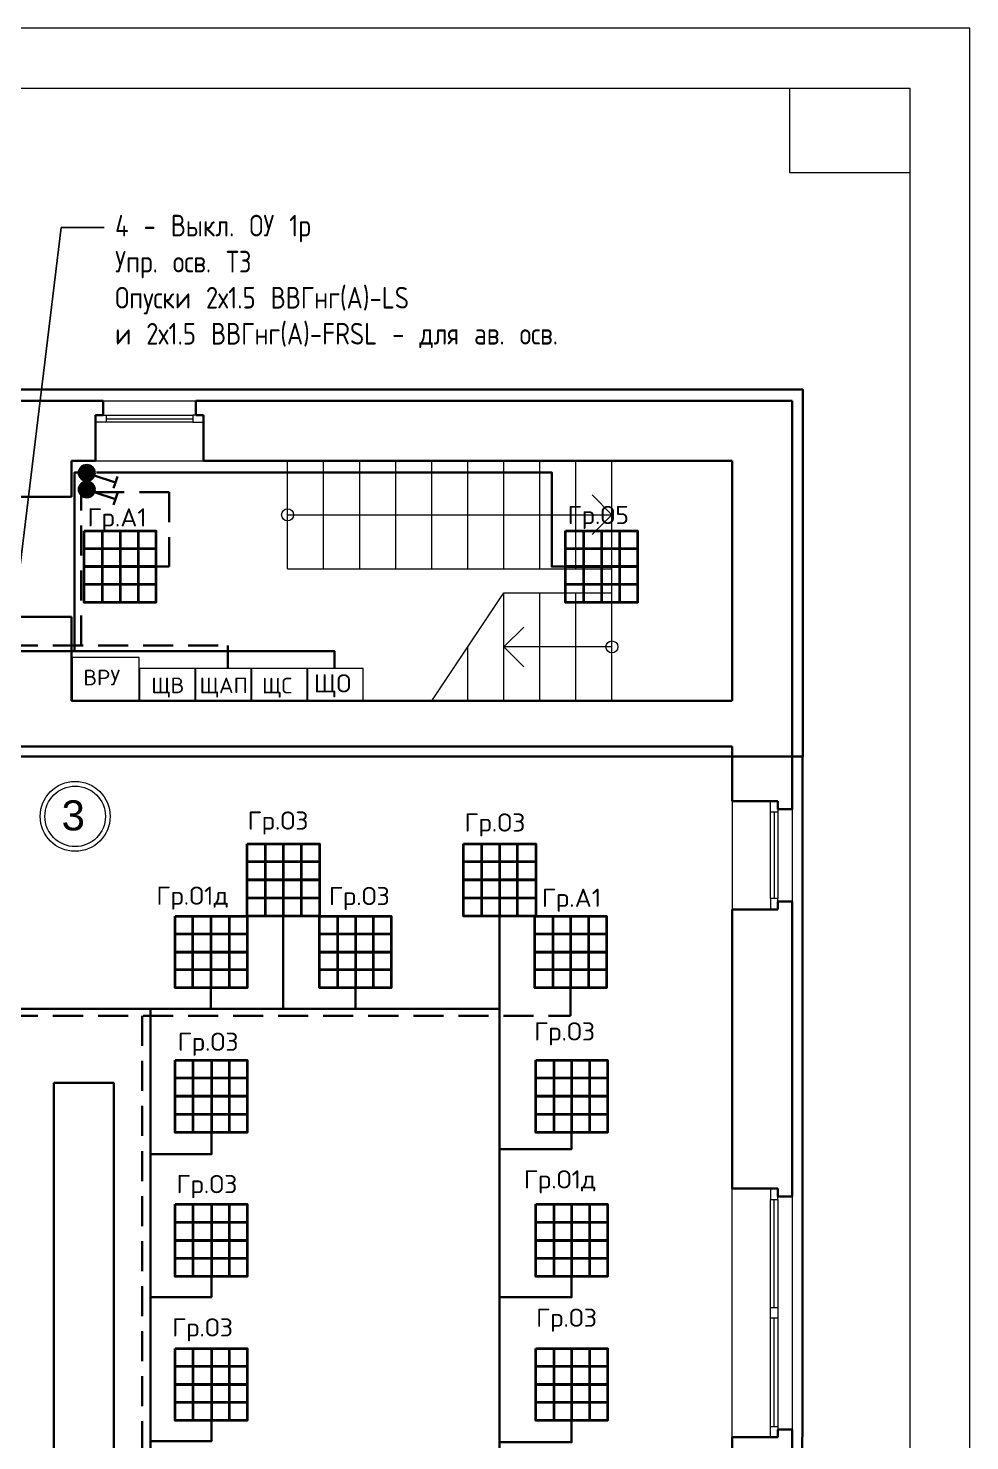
# Model space of a CAD drawing. Header units: metres. Extents: x -1525 to -1043, y -1331 to -1144.
# Drawn here: x -1439.3 to -1431.46, y -1202.86 to -1191.1 of the extents above; entities that cross this region are included whole.
import ezdxf
from ezdxf import colors
from ezdxf.entities.mleader import LeaderData, LeaderLine
from ezdxf.enums import TextEntityAlignment as Align
from ezdxf.math import Vec2, Vec3

# ---------------------------------------------------------------- set-up
doc = ezdxf.new("R2010")
doc.units = ezdxf.units.M
doc.header["$MEASUREMENT"] = 0
doc.linetypes.add('( Hidden )', pattern=[0.375, 0.25, -0.125])
doc.layers.add('_ЭОМ', color=10, linetype='Continuous', lineweight=30)
doc.layers.add('ЭС', color=5, linetype='Continuous', lineweight=30)
doc.layers.add('PDF _ITAB-light', color=3, linetype='Continuous')
doc.styles.get("Standard").update_dxf_attribs({"font": 'txt.shx', "width": 0.8, "height": 0.0025})
doc.styles.add('Style-Arial', font='arial.ttf')

# ---------------------------------------------------------------- blocks, each defined once
blk = doc.blocks.new('*U5')
at = {"color": 7, "linetype": 'Continuous', "lineweight": 13}
for p, q in [((-12.487, 20.002), (14.013, 20.002)), ((13.013, 20.002), (13.013, 19.302)), ((14.013, 20.002), (14.013, -19.998)), ((13.013, 19.302), (14.013, 19.302))]:
    blk.add_line(p, q, dxfattribs=at)
at = {"color": 7, "linetype": 'Continuous', "lineweight": 0, "flags": 128}
blk.add_lwpolyline([(14.513, 20.502), (-14.487, 20.502), (-14.487, -20.498), (14.513, -20.498), (14.513, 20.502)], close=True, dxfattribs=at)
blk = doc.blocks.new('*U6')
at = {"color": 7, "linetype": 'Continuous', "lineweight": 13}
for radius in [0.291, 0.252]:
    blk.add_circle((0, 0), radius, dxfattribs=at)
at = {"color": 7, "linetype": 'Continuous', "lineweight": 13, "style": 'Style-Arial'}
blk.add_text('3', height=0.25, dxfattribs=at).set_placement((-0.113, 0.133), align=Align.TOP_LEFT)
blk = doc.blocks.new('*U47')
at = {"true_color": 0xffffff}
h = blk.add_hatch(color=7, dxfattribs=at)
h.dxf.hatch_style = 1
h.paths.add_polyline_path([(-3.61, -15.22, 1), (-13.9, -15.22, 1)])
at = {"color": 0, "lineweight": 30}
for p in [(-7.13, -10.34), (-6.29, 4.62), (1.18, 2.13)]:
    blk.add_line(p, (-2.56, 3.38), dxfattribs=at)
blk.add_circle((-8.75, -15.22), 5.15, dxfattribs=at)
blk = doc.blocks.new('*U48')
at = {"true_color": 0xffffff}
h = blk.add_hatch(color=7, dxfattribs=at)
h.dxf.hatch_style = 1
h.paths.add_polyline_path([(17.68, -15.13, 1), (7.39, -15.13, 1)])
at = {"color": 0, "lineweight": 30}
for p in [(14.16, -10.25), (14.99, 4.71), (22.47, 2.22)]:
    blk.add_line(p, (18.73, 3.46), dxfattribs=at)
blk.add_circle((12.53, -15.13), 5.15, dxfattribs=at)

msp = doc.modelspace()

# ---------------------------------------------------------------- linework, layer by layer
at = {"color": 7, "linetype": 'Continuous', "lineweight": 30}
for p, q in [((-1439.63780448, -1194.20069515), (-1438.67280448, -1194.20069515)), ((-1438.67280448, -1194.32069515), (-1438.67280448, -1194.20069515)), ((-1437.90280448, -1194.32069515), (-1437.90280448, -1194.20069515)), ((-1437.90280448, -1194.20069515), (-1432.93780448, -1194.20069515)), ((-1432.93780448, -1197.60069515), (-1432.93780448, -1194.20069515)), ((-1438.73780448, -1194.70069515), (-1438.73780448, -1194.32069515)), ((-1438.73780448, -1194.32069515), (-1438.67280448, -1194.32069515)), ((-1437.90280448, -1194.32069515), (-1437.83780448, -1194.32069515)), ((-1437.83780448, -1194.70069515), (-1437.83780448, -1194.32069515)), ((-1438.93780448, -1194.70069515), (-1438.73780448, -1194.70069515)), ((-1438.93780448, -1195.00069515), (-1438.93780448, -1194.70069515)), ((-1437.83780448, -1194.70069515), (-1433.43780448, -1194.70069515)), ((-1433.43780448, -1196.70069515), (-1433.43780448, -1194.70069515)), ((-1439.43780448, -1195.00069515), (-1438.93780448, -1195.00069515)), ((-1439.43780448, -1196.00069515), (-1438.93780448, -1196.00069515)), ((-1438.93780448, -1196.70069515), (-1438.93780448, -1196.00069515)), ((-1438.93780448, -1196.70069515), (-1433.43780448, -1196.70069515)), ((-1439.43780448, -1197.08069515), (-1433.43780448, -1197.08069515)), ((-1433.43780448, -1197.53569515), (-1433.43780448, -1197.08069515)), ((-1433.43780448, -1197.53569515), (-1433.05780448, -1197.53569515)), ((-1433.05780448, -1197.53569515), (-1433.05780448, -1197.60069515)), ((-1433.05780448, -1197.60069515), (-1432.93780448, -1197.60069515)), ((-1433.43780448, -1200.76069515), (-1433.43780448, -1198.43569515)), ((-1433.43780448, -1198.43569515), (-1433.05780448, -1198.43569515)), ((-1433.05780448, -1198.37069515), (-1432.93780448, -1198.37069515)), ((-1433.05780448, -1198.37069515), (-1433.05780448, -1198.43569515)), ((-1432.93780448, -1200.82569515), (-1432.93780448, -1198.37069515)), ((-1439.08328543, -1203.33069515), (-1439.08328543, -1199.88069515)), ((-1438.58328543, -1199.88069515), (-1439.08328543, -1199.88069515)), ((-1438.58328543, -1203.33069515), (-1438.58328543, -1199.88069515)), ((-1433.05780448, -1200.76069515), (-1433.43780448, -1200.76069515)), ((-1433.05780448, -1200.82569515), (-1433.05780448, -1200.76069515)), ((-1432.93780448, -1200.82569515), (-1433.05780448, -1200.82569515)), ((-1433.05780448, -1202.83069515), (-1433.05780448, -1202.76569515)), ((-1432.93780448, -1202.76569515), (-1433.05780448, -1202.76569515)), ((-1432.93780448, -1203.56569515), (-1432.93780448, -1202.76569515)), ((-1433.05780448, -1202.83069515), (-1433.43780448, -1202.83069515)), ((-1433.43780448, -1203.50069515), (-1433.43780448, -1202.83069515))]:
    msp.add_line(p, q, dxfattribs=at)
at = {"color": 7, "linetype": 'Continuous', "lineweight": 0}
for p, q in [((-1438.67280448, -1194.20069515), (-1437.90280448, -1194.20069515)), ((-1438.64780448, -1194.32069515), (-1437.92780448, -1194.32069515)), ((-1438.64780448, -1194.35069515), (-1437.92780448, -1194.35069515)), ((-1437.92780448, -1194.38069515), (-1438.64780448, -1194.38069515)), ((-1438.73780448, -1194.70069515), (-1437.83780448, -1194.70069515)), ((-1436.83780448, -1195.60069515), (-1436.83780448, -1194.70069515)), ((-1436.53780448, -1195.60069515), (-1436.53780448, -1194.70069515)), ((-1436.23780448, -1195.60069515), (-1436.23780448, -1194.70069515)), ((-1435.93780448, -1195.60069515), (-1435.93780448, -1194.70069515)), ((-1435.63780448, -1195.60069515), (-1435.63780448, -1194.70069515)), ((-1435.33780448, -1195.60069515), (-1435.33780448, -1194.70069515)), ((-1435.03780448, -1195.60069515), (-1435.03780448, -1194.70069515)), ((-1434.73780448, -1195.60069515), (-1434.73780448, -1194.70069515)), ((-1434.60268378, -1194.98581585), (-1434.43780448, -1195.15069515)), ((-1437.13780448, -1195.15069515), (-1434.43780448, -1195.15069515)), ((-1434.60268378, -1195.31557445), (-1434.43780448, -1195.15069515)), ((-1435.93780448, -1196.70069515), (-1435.33780448, -1195.80069515)), ((-1435.33780448, -1196.70069515), (-1435.33780448, -1195.80069515)), ((-1435.03780448, -1196.70069515), (-1435.03780448, -1195.80069515)), ((-1434.73780448, -1196.70069515), (-1434.73780448, -1195.80069515)), ((-1435.17170219, -1196.08581585), (-1435.33658149, -1196.25069515)), ((-1435.63780448, -1196.70069515), (-1435.63780448, -1196.25069515)), ((-1434.43780448, -1196.25069515), (-1435.33658149, -1196.25069515)), ((-1435.17170219, -1196.41557445), (-1435.33658149, -1196.25069515)), ((-1433.43780448, -1197.53569515), (-1433.43780448, -1198.43569515)), ((-1433.11780448, -1198.34569515), (-1433.11780448, -1197.62569515)), ((-1433.08780448, -1197.62569515), (-1433.08780448, -1198.34569515)), ((-1433.05780448, -1197.62569515), (-1433.05780448, -1198.34569515)), ((-1432.93780448, -1197.60069515), (-1432.93780448, -1198.37069515)), ((-1433.43780448, -1202.83069515), (-1433.43780448, -1200.76069515)), ((-1433.11780448, -1202.74069515), (-1433.11780448, -1200.85069515)), ((-1433.08780448, -1201.75069515), (-1433.08780448, -1200.85069515)), ((-1433.05780448, -1200.85069515), (-1433.05780448, -1202.74069515)), ((-1432.93780448, -1200.82569515), (-1432.93780448, -1202.76569515)), ((-1433.08780448, -1202.74069515), (-1433.08780448, -1201.84069515))]:
    msp.add_line(p, q, dxfattribs=at)
at = {"color": 7, "linetype": 'Continuous', "lineweight": 13}
for p, q in [((-1437.13780448, -1195.60069515), (-1437.13780448, -1194.70069515)), ((-1434.43780448, -1196.70069515), (-1434.43780448, -1194.70069515)), ((-1437.13780448, -1195.60069515), (-1434.43780448, -1195.60069515)), ((-1435.33780448, -1195.80069515), (-1434.43780448, -1195.80069515))]:
    msp.add_line(p, q, dxfattribs=at)
at = {"color": 7, "linetype": 'Continuous', "lineweight": 13, "flags": 128}
for points in [[(-1438.73780448, -1194.32069515), (-1438.64780448, -1194.32069515), (-1438.64780448, -1194.38069515), (-1438.73780448, -1194.38069515), (-1438.73780448, -1194.32069515)], [(-1437.83780448, -1194.32069515), (-1437.92780448, -1194.32069515), (-1437.92780448, -1194.38069515), (-1437.83780448, -1194.38069515), (-1437.83780448, -1194.32069515)], [(-1433.05780448, -1197.53569515), (-1433.05780448, -1197.62569515), (-1433.11780448, -1197.62569515), (-1433.11780448, -1197.53569515), (-1433.05780448, -1197.53569515)], [(-1433.05780448, -1198.43569515), (-1433.05780448, -1198.34569515), (-1433.11780448, -1198.34569515), (-1433.11780448, -1198.43569515), (-1433.05780448, -1198.43569515)], [(-1433.11780448, -1200.76069515), (-1433.11780448, -1200.85069515), (-1433.05780448, -1200.85069515), (-1433.05780448, -1200.76069515), (-1433.11780448, -1200.76069515)], [(-1433.11780448, -1201.84069515), (-1433.11780448, -1201.75069515), (-1433.05780448, -1201.75069515), (-1433.05780448, -1201.84069515), (-1433.11780448, -1201.84069515)], [(-1433.11780448, -1202.83069515), (-1433.11780448, -1202.74069515), (-1433.05780448, -1202.74069515), (-1433.05780448, -1202.83069515), (-1433.11780448, -1202.83069515)]]:
    msp.add_lwpolyline(points, close=True, dxfattribs=at)
at = {"color": 7, "linetype": 'Continuous', "lineweight": 0}
for centre in [(-1437.13780448, -1195.15069515), (-1434.43780448, -1196.25069515)]:
    msp.add_circle(centre, 0.05015181, dxfattribs=at)
at = {"layer": 'PDF _ITAB-light', "color": 1, "linetype": 'Continuous', "lineweight": 35}
for points in [[(-1438.83114416, -1195.28354617), (-1438.23377057, -1195.28354617), (-1438.23377057, -1195.88091975), (-1438.83114416, -1195.88091975)], [(-1438.83114416, -1195.58223296), (-1438.23377057, -1195.58223296)], [(-1435.0801196, -1198.49241103), (-1434.48274602, -1198.49241103), (-1434.48274602, -1199.08978461), (-1435.0801196, -1199.08978461)], [(-1435.0801196, -1198.79109782), (-1434.48274602, -1198.79109782)]]:
    msp.add_lwpolyline(points, close=True, dxfattribs=at)
for points in [[(-1438.68180076, -1195.28354617), (-1438.68180076, -1195.88091975)], [(-1438.53245737, -1195.28354617), (-1438.53245737, -1195.88091975)], [(-1438.38311397, -1195.28354617), (-1438.38311397, -1195.88091975)], [(-1438.23377057, -1195.43288956), (-1438.83114416, -1195.43288956)], [(-1438.23377057, -1195.73157636), (-1438.83114416, -1195.73157636)], [(-1434.9307762, -1198.49241103), (-1434.9307762, -1199.08978461)], [(-1434.78143281, -1198.49241103), (-1434.78143281, -1199.08978461)], [(-1434.63208941, -1198.49241103), (-1434.63208941, -1199.08978461)], [(-1434.48274602, -1198.64175442), (-1435.0801196, -1198.64175442)], [(-1434.48274602, -1198.94044122), (-1435.0801196, -1198.94044122)]]:
    msp.add_lwpolyline(points, dxfattribs=at)
at = {"layer": 'PDF _ITAB-light', "linetype": 'Continuous', "lineweight": 35}
for points in [[(-1434.82309031, -1195.28354617), (-1434.22571673, -1195.28354617), (-1434.22571673, -1195.88091975), (-1434.82309031, -1195.88091975)], [(-1434.82309031, -1195.58223296), (-1434.22571673, -1195.58223296)], [(-1437.47365024, -1197.89100114), (-1436.87224035, -1197.89100114), (-1436.87224035, -1198.49241103), (-1437.47365024, -1198.49241103)], [(-1435.67345688, -1197.89100114), (-1435.07204698, -1197.89100114), (-1435.07204698, -1198.49241103), (-1435.67345688, -1198.49241103)], [(-1437.47365024, -1198.18968793), (-1436.87224035, -1198.18968793)], [(-1435.67345688, -1198.18968793), (-1435.07204698, -1198.18968793)], [(-1438.07506014, -1198.49241103), (-1437.47365024, -1198.49241103), (-1437.47365024, -1199.08978461), (-1438.07506014, -1199.08978461)], [(-1436.87224035, -1198.49241103), (-1436.27486677, -1198.49241103), (-1436.27486677, -1199.08978461), (-1436.87224035, -1199.08978461)], [(-1438.07506014, -1198.79109782), (-1437.47365024, -1198.79109782)], [(-1436.87224035, -1198.79109782), (-1436.27486677, -1198.79109782)], [(-1438.07506014, -1199.6911945), (-1437.47365024, -1199.6911945), (-1437.47365024, -1200.2926044), (-1438.07506014, -1200.2926044)], [(-1435.07204698, -1199.6911945), (-1434.4746734, -1199.6911945), (-1434.4746734, -1200.2926044), (-1435.07204698, -1200.2926044)], [(-1438.07506014, -1199.9898813), (-1437.47365024, -1199.9898813)], [(-1435.07204698, -1199.9898813), (-1434.4746734, -1199.9898813)], [(-1438.07506014, -1200.88997798), (-1437.47365024, -1200.88997798), (-1437.47365024, -1201.49138787), (-1438.07506014, -1201.49138787)], [(-1435.07204698, -1200.88997798), (-1434.4746734, -1200.88997798), (-1434.4746734, -1201.49138787), (-1435.07204698, -1201.49138787)], [(-1438.07506014, -1201.19270108), (-1437.47365024, -1201.19270108)], [(-1435.07204698, -1201.19270108), (-1434.4746734, -1201.19270108)], [(-1438.07506014, -1202.09279776), (-1437.47365024, -1202.09279776), (-1437.47365024, -1202.69017135), (-1438.07506014, -1202.69017135)], [(-1435.07204698, -1202.09279776), (-1434.4746734, -1202.09279776), (-1434.4746734, -1202.69017135), (-1435.07204698, -1202.69017135)], [(-1438.07506014, -1202.39148456), (-1437.47365024, -1202.39148456)], [(-1435.07204698, -1202.39148456), (-1434.4746734, -1202.39148456)]]:
    msp.add_lwpolyline(points, close=True, dxfattribs=at)
for points in [[(-1434.67374692, -1195.28354617), (-1434.67374692, -1195.88091975)], [(-1434.52440352, -1195.28354617), (-1434.52440352, -1195.88091975)], [(-1434.37506013, -1195.28354617), (-1434.37506013, -1195.88091975)], [(-1434.22571673, -1195.43288956), (-1434.82309031, -1195.43288956)], [(-1434.22571673, -1195.73157636), (-1434.82309031, -1195.73157636)], [(-1437.32430685, -1197.89100114), (-1437.32430685, -1198.49241103)], [(-1437.17496345, -1197.89100114), (-1437.17496345, -1198.49241103)], [(-1437.02562006, -1197.89100114), (-1437.02562006, -1198.49241103)], [(-1435.52411348, -1197.89100114), (-1435.52411348, -1198.49241103)], [(-1435.37477008, -1197.89100114), (-1435.37477008, -1198.49241103)], [(-1435.22542669, -1197.89100114), (-1435.22542669, -1198.49241103)], [(-1436.87224035, -1198.04034453), (-1437.47365024, -1198.04034453)], [(-1435.07204698, -1198.04034453), (-1435.67345688, -1198.04034453)], [(-1436.87224035, -1198.34306763), (-1437.47365024, -1198.34306763)], [(-1435.07204698, -1198.34306763), (-1435.67345688, -1198.34306763)], [(-1437.93026729, -1198.49241103), (-1437.93026729, -1199.08978461)], [(-1437.77688758, -1198.49241103), (-1437.77688758, -1199.08978461)], [(-1437.62299364, -1198.49241103), (-1437.62299364, -1199.08978461)], [(-1436.72289696, -1198.49241103), (-1436.72289696, -1199.08978461)], [(-1436.57355356, -1198.49241103), (-1436.57355356, -1199.08978461)], [(-1436.42421016, -1198.49241103), (-1436.42421016, -1199.08978461)], [(-1437.47365024, -1198.64175442), (-1438.07506014, -1198.64175442)], [(-1436.27486677, -1198.64175442), (-1436.87224035, -1198.64175442)], [(-1437.47365024, -1198.94044122), (-1438.07506014, -1198.94044122)], [(-1436.27486677, -1198.94044122), (-1436.87224035, -1198.94044122)], [(-1437.92571674, -1199.6911945), (-1437.92571674, -1200.2926044)], [(-1437.77233704, -1199.6911945), (-1437.77233704, -1200.2926044)], [(-1437.62299364, -1199.6911945), (-1437.62299364, -1200.2926044)], [(-1434.92270359, -1199.6911945), (-1434.92270359, -1200.2926044)], [(-1434.77336019, -1199.6911945), (-1434.77336019, -1200.2926044)], [(-1434.6240168, -1199.6911945), (-1434.6240168, -1200.2926044)], [(-1437.47365024, -1199.8405379), (-1438.07506014, -1199.8405379)], [(-1434.4746734, -1199.8405379), (-1435.07204698, -1199.8405379)], [(-1437.47365024, -1200.143261), (-1438.07506014, -1200.143261)], [(-1434.4746734, -1200.143261), (-1435.07204698, -1200.143261)], [(-1437.92571674, -1200.88997798), (-1437.92571674, -1201.49138787)], [(-1437.77233704, -1200.88997798), (-1437.77233704, -1201.49138787)], [(-1437.62299364, -1200.88997798), (-1437.62299364, -1201.49138787)], [(-1434.92270359, -1200.88997798), (-1434.92270359, -1201.49138787)], [(-1434.77336019, -1200.88997798), (-1434.77336019, -1201.49138787)], [(-1434.6240168, -1200.88997798), (-1434.6240168, -1201.49138787)], [(-1437.47365024, -1201.04335768), (-1438.07506014, -1201.04335768)], [(-1434.4746734, -1201.04335768), (-1435.07204698, -1201.04335768)], [(-1437.47365024, -1201.34204448), (-1438.07506014, -1201.34204448)], [(-1434.4746734, -1201.34204448), (-1435.07204698, -1201.34204448)], [(-1437.92571674, -1202.09279776), (-1437.92571674, -1202.69017135)], [(-1437.77233704, -1202.09279776), (-1437.77233704, -1202.69017135)], [(-1437.62299364, -1202.09279776), (-1437.62299364, -1202.69017135)], [(-1434.92270359, -1202.09279776), (-1434.92270359, -1202.69017135)], [(-1434.77336019, -1202.09279776), (-1434.77336019, -1202.69017135)], [(-1434.6240168, -1202.09279776), (-1434.6240168, -1202.69017135)], [(-1437.47365024, -1202.24214116), (-1438.07506014, -1202.24214116)], [(-1434.4746734, -1202.24214116), (-1435.07204698, -1202.24214116)], [(-1437.47365024, -1202.54082795), (-1438.07506014, -1202.54082795)], [(-1434.4746734, -1202.54082795), (-1435.07204698, -1202.54082795)]]:
    msp.add_lwpolyline(points, dxfattribs=at)
at = {"layer": 'ЭС', "color": 2, "linetype": 'Continuous', "lineweight": 30}
msp.add_line((-1436.74784813, -1197.16209367), (-1432.84988491, -1197.16209367), dxfattribs=at)
for points in [[(-1432.84988491, -1197.16209367), (-1432.84988491, -1194.10800377), (-1440.27632219, -1194.10800377)], [(-1438.9108772, -1196.28597483), (-1438.9108772, -1194.79848794), (-1438.88058487, -1194.79848794)], [(-1438.7287264, -1194.79743688), (-1434.93832555, -1194.79743688), (-1434.93832555, -1195.58223296), (-1434.82309031, -1195.58223296)], [(-1436.74784813, -1196.42924365), (-1436.74784813, -1196.28597483), (-1439.39668033, -1196.28597483)], [(-1436.74784813, -1197.16209367), (-1439.40604982, -1197.16209367), (-1439.40604982, -1196.5183223)], [(-1432.85015161, -1197.16209367), (-1432.85360141, -1208.49463782)], [(-1439.52017286, -1199.26492326), (-1437.77688758, -1199.26492326), (-1437.77688758, -1199.08978461), (-1437.77688758, -1199.26492326), (-1437.17496345, -1199.26492326), (-1437.17496345, -1198.49241103), (-1437.17496345, -1199.26492326), (-1436.57355356, -1199.26492326), (-1436.57355356, -1199.08978461), (-1436.57355356, -1199.26492326), (-1435.37477008, -1199.26492326), (-1435.37477008, -1198.49241103)], [(-1438.28031744, -1199.26492326), (-1438.28031744, -1200.47403403), (-1437.77233704, -1200.47403403), (-1437.77233704, -1200.2926044), (-1437.77233704, -1200.47403403), (-1438.28031744, -1200.47403403), (-1438.28031744, -1201.66331779), (-1437.77233704, -1201.66331779), (-1437.77233704, -1201.49138787), (-1437.77233704, -1201.66331779), (-1438.28031744, -1201.66331779), (-1438.28031744, -1202.86427613), (-1437.77233704, -1202.86427613), (-1437.77233704, -1202.69017135), (-1437.77233704, -1202.86427613), (-1438.28031744, -1202.86427613), (-1438.28031744, -1204.09528956), (-1437.77233704, -1204.09528956), (-1437.77233704, -1203.89299113), (-1437.77233704, -1204.09528956)], [(-1435.37477008, -1199.26492326), (-1435.37477008, -1200.43097906), (-1434.77336019, -1200.43097906), (-1434.77336019, -1200.2926044)], [(-1435.37477008, -1200.43097906), (-1435.37477008, -1201.66559612), (-1434.77434833, -1201.66559612), (-1434.77336019, -1201.49138787)], [(-1435.37477008, -1201.66559612), (-1435.37477008, -1202.87260767), (-1434.77336019, -1202.87260767), (-1434.77336019, -1202.69017135), (-1434.77336019, -1202.87260767), (-1435.37477008, -1202.87260767), (-1435.37477008, -1204.08479426), (-1434.77336019, -1204.08479426), (-1434.77336019, -1203.89299113), (-1434.77336019, -1204.08479426), (-1435.37477008, -1204.08479426)]]:
    msp.add_lwpolyline(points, dxfattribs=at)
at = {"layer": 'ЭС', "color": 1, "linetype": '( Hidden )', "lineweight": 30}
for points in [[(-1438.85592634, -1196.23869865), (-1438.85592634, -1194.99112596)], [(-1438.74712711, -1194.96112288), (-1438.12268684, -1194.96112288), (-1438.12268684, -1195.58223296), (-1438.23377057, -1195.58223296)], [(-1439.46599135, -1196.41379692), (-1439.46599135, -1196.23869865), (-1437.63496943, -1196.23869865), (-1437.63496943, -1196.42894418)], [(-1439.46599135, -1199.32267529), (-1434.78143281, -1199.32267529), (-1434.78143281, -1199.08978461)], [(-1438.34826645, -1199.32267529), (-1438.34826645, -1207.51121492), (-1437.15750841, -1207.51121492), (-1437.15750841, -1207.32026075)]]:
    msp.add_lwpolyline(points, dxfattribs=at)
at = {"layer": 'ЭС', "color": 0, "linetype": 'Continuous', "lineweight": 0}
for points in [[(-1438.93165171, -1196.69279008), (-1438.37461512, -1196.69279008), (-1438.37461512, -1196.33780311), (-1438.93165171, -1196.33780311)], [(-1438.37082088, -1196.69279008), (-1437.9084536, -1196.69279008), (-1437.9084536, -1196.43179498), (-1438.37082088, -1196.43179498)], [(-1437.90465936, -1196.69279008), (-1437.44229208, -1196.69279008), (-1437.44229208, -1196.43179498), (-1437.90465936, -1196.43179498)], [(-1437.43849784, -1196.69279008), (-1436.97613056, -1196.69279008), (-1436.97613056, -1196.43179498), (-1437.43849784, -1196.43179498)], [(-1436.97233632, -1196.69279008), (-1436.50996904, -1196.69279008), (-1436.50996904, -1196.43179498), (-1436.97233632, -1196.43179498)]]:
    msp.add_lwpolyline(points, close=True, dxfattribs=at)

# ---------------------------------------------------------------- block references
at = {"color": 7, "linetype": 'Continuous', "lineweight": 13}
for name, p in [('*U5', (-1445.97201322, -1211.60190241)), ('*U6', (-1438.9065004, -1197.66145705))]:
    msp.add_blockref(name, p, dxfattribs=at)
at = {"layer": 'PDF _ITAB-light', "color": 1, "linetype": 'Continuous', "lineweight": 35, "xscale": 0.01290778507019229, "yscale": 0.01290778507019229, "zscale": 0.01290778507019229, "rotation": 270}
msp.add_blockref('*U48', (-1438.61483655, -1194.77833227), dxfattribs=at)
at = {"layer": 'ЭС', "color": 2, "linetype": 'Continuous', "lineweight": 30, "xscale": 0.01290778507019229, "yscale": 0.01290778507019229, "zscale": 0.01290778507019229, "rotation": 270}
msp.add_blockref('*U47', (-1438.61370272, -1194.91438225), dxfattribs=at)

# ---------------------------------------------------------------- texts
at = {"layer": '_ЭОМ', "color": 7, "lineweight": 30}
for s, height, p in [('Гр.А1', 0.151396124, (-1438.80467885, -1195.24815576)), ('Гр.О5', 0.151396124, (-1434.80783144, -1195.22813554)), ('ВРУ', 0.13, (-1438.838406, -1196.57062379)), ('ЩВ', 0.13, (-1438.27380524, -1196.63586064)), ('ЩАП', 0.13, (-1437.87095241, -1196.6362689)), ('ЩС', 0.13, (-1437.35085876, -1196.63792222)), ('ЩО', 0.151396124, (-1436.92005495, -1196.62991415)), ('Гр.О3', 0.151396124, (-1437.47178381, -1197.77220551)), ('Гр.О3', 0.151396124, (-1435.66659474, -1197.78831062)), ('Гр.О1д', 0.151396124, (-1438.23102816, -1198.39733275)), ('Гр.О3', 0.151396124, (-1436.79483831, -1198.40030153)), ('Гр.А1', 0.151396124, (-1435.02216594, -1198.41516137)), ('Гр.О3', 0.151396124, (-1435.08635551, -1199.52765398)), ('Гр.О3', 0.151396124, (-1438.05405482, -1199.61366298)), ('Гр.О3', 0.151396124, (-1438.06410777, -1200.79891078)), ('Гр.О1д', 0.151396124, (-1435.17193366, -1200.75944737)), ('Гр.О3', 0.151396124, (-1438.10037618, -1201.99172336)), ('Гр.О3', 0.151396124, (-1435.07023727, -1201.91119846))]:
    msp.add_text(s, height=height, dxfattribs=at).set_placement(p)

# ---------------------------------------------------------------- leaders
at = {"layer": 'ЭС', "color": 0, "linetype": 'Continuous', "lineweight": 9}
ml = msp.add_multileader_mtext('Standard', dxfattribs=at)
ml.set_content('4 - Выкл. ОУ 1р\\PУпр. осв. ТЗ\\PОпуски 2х1.5 ВВГнг(A)-LS\\Pи 2х1.5 ВВГнг(А)-FRSL - для ав. осв. ')
ml.set_leader_properties()
ml.build(insert=Vec2(0, 0))
ml.multileader.update_dxf_attribs({"text_right_attachment_type": 6, "dogleg_length": 0.36, "arrow_head_size": 0.18})
ctx = ml.context
ctx.base_point, ctx.char_height, ctx.arrow_head_size, ctx.landing_gap_size, ctx.plane_origin = Vec3(-1438.66406834, -1192.75814035), 0.18, 0.18, 0.09, Vec3(-1439.46599135, -1196.41379692)
ctx.right_attachment = 6
notes = []
notes.append((ctx, [(0, (1, 1, 0), (-1439.02406834, -1192.75814035), (1, 0), 0.36, [(0, [(-1439.46599135, -1196.41379692)], 0, [])])]))
ctx.mtext.insert, ctx.mtext.flow_direction = Vec3(-1438.57406834, -1192.65314035), 5
for ctx, leaders in notes:
    for number, flags, end, landing, length, lines in leaders:
        leader = LeaderData()
        leader.index, (leader.has_last_leader_line, leader.has_dogleg_vector, leader.attachment_direction) = number, flags
        leader.last_leader_point, leader.dogleg_vector, leader.dogleg_length = Vec3(end), Vec3(landing), length
        for number, points, colour, breaks in lines:
            line = LeaderLine()
            line.index, line.vertices, line.color, line.breaks = number, Vec3.list(points), colors.encode_raw_color(colour), breaks
            leader.lines.append(line)
        ctx.leaders.append(leader)

doc.saveas('drawing.dxf')
